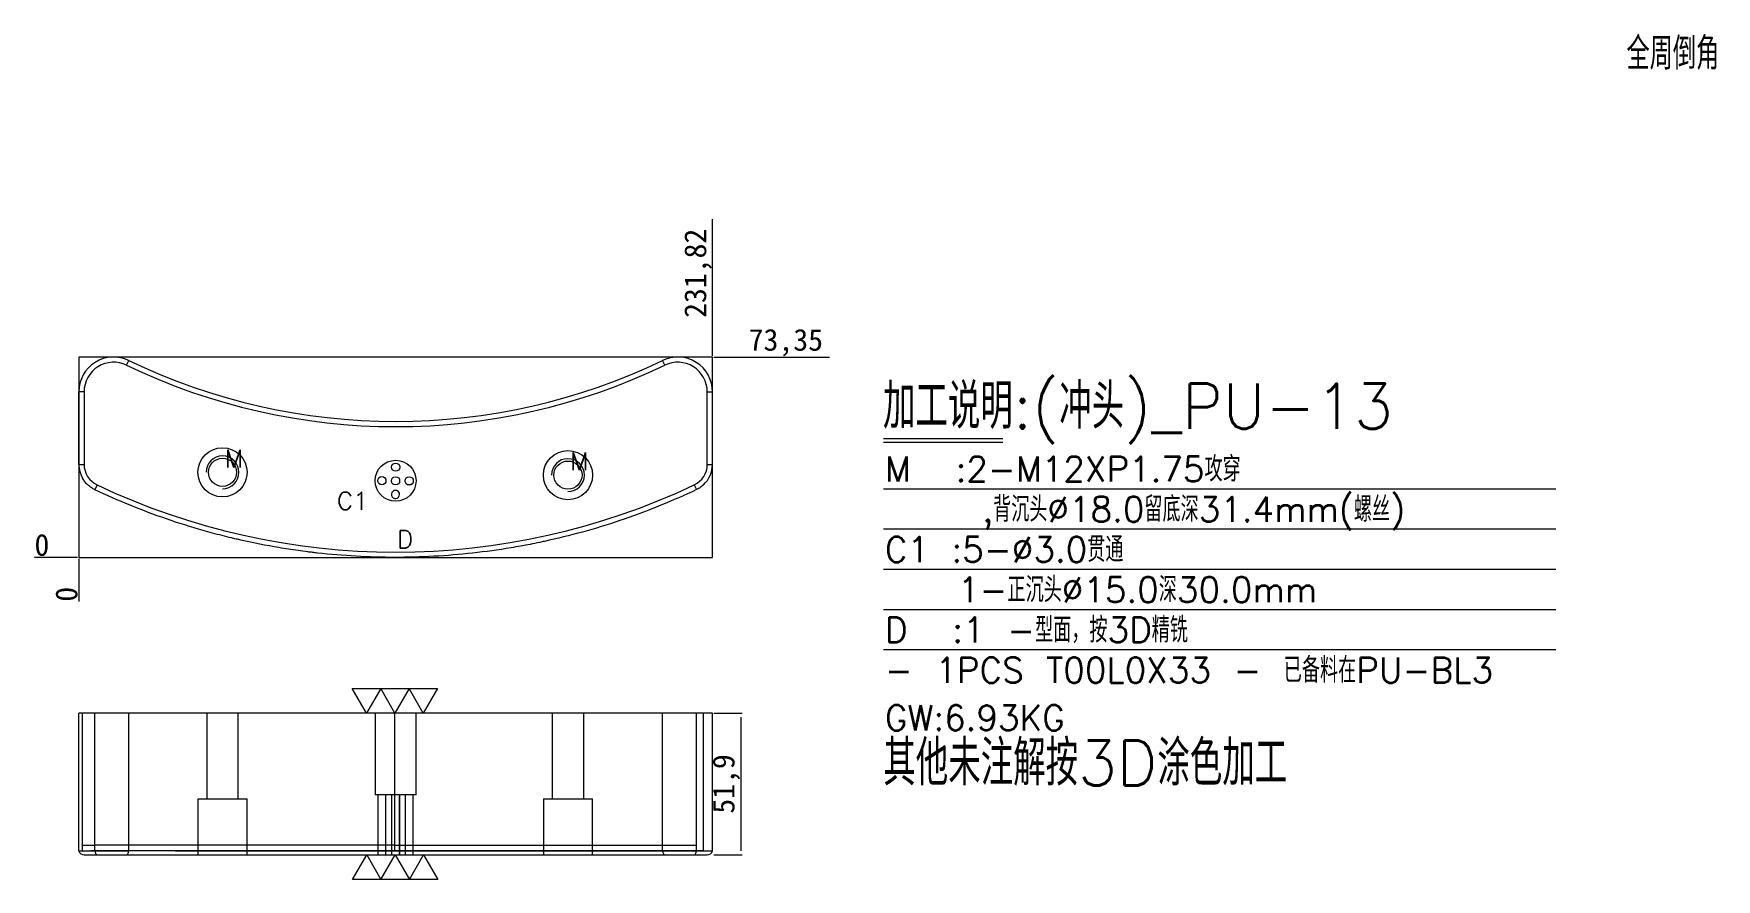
# Model space of a CAD drawing. Header units: millimetres. Extents: x 17386 to 18001, y 53855 to 54165.
import ezdxf
from ezdxf.enums import TextEntityAlignment as Align

# ---------------------------------------------------------------- set-up
doc = ezdxf.new("R2010")
doc.units = ezdxf.units.MM
doc.linetypes.add('DASHED', pattern=[0])
for name, color, linetype in [('dim', 4, 'Continuous'), ('PUNCH', 2, 'Continuous'), ('PUNCH_W', 1, 'Continuous')]:
    doc.layers.add(name, color=color, linetype=linetype)
doc.styles.add('_PUG_ERP', font='txt')
doc.styles.add('chinesef_fs', font='txt.shx', dxfattribs={"bigfont": 'gbcbig.shx'})
doc.dimstyles.new('_PUG_ERP', dxfattribs={"dimtxt": 8, "dimasz": 1.5, "dimexe": 0.5, "dimexo": 0.5, "dimgap": 0.5, "dimtad": 1, "dimtxsty": '_PUG_ERP', "dimblk": 'CLOSEDBLANK', "dimcen": 0, "dimclrd": 4, "dimclre": 4, "dimclrt": 3, "dimazin": 3, "dimtfac": 1, "dimtmove": 0, "dimatfit": 3, "dimldrblk": 'CLOSEDBLANK', "dimlwd": 9, "dimlwe": 9})

# ---------------------------------------------------------------- blocks, each defined once
blk = doc.blocks.new('*D733')
at = {"layer": 'Defpoints', "color": 0}
for p in [(17633.88, 54046.1), (17644.23, 54046.1), (17402.06, 53972.75)]:
    blk.add_point(p, dxfattribs=at)
at = {"layer": 'dim', "color": 4, "lineweight": 9}
for p, q in [((17634.38, 54046.1), (17638.23, 54046.1)), ((17638.23, 54046.1), (17641.23, 54046.1)), ((17641.23, 54046.1), (17676.73, 54046.1))]:
    blk.add_line(p, q, dxfattribs=at)
at = {"layer": 'dim', "color": 3, "lineweight": 13, "insert": (17660.73, 54051.37), "char_height": 8, "attachment_point": 5, "style": '_PUG_ERP'}
blk.add_mtext('73,35', dxfattribs=at)
blk = doc.blocks.new('_ClosedBlank')
blk = doc.blocks.new('*D734')
at = {"layer": 'Defpoints', "color": 0}
for p in [(17391.71, 53972.75), (17402.06, 53972.75), (17402.06, 53972.75)]:
    blk.add_point(p, dxfattribs=at)
at = {"layer": 'dim', "color": 4, "lineweight": 9}
blk.add_line((17401.56, 53972.75), (17385.88, 53972.75), dxfattribs=at)
at = {"layer": 'dim', "color": 3, "lineweight": 13, "insert": (17388.55, 53977.25), "char_height": 8, "attachment_point": 5, "style": '_PUG_ERP'}
blk.add_mtext('0', dxfattribs=at)
blk = doc.blocks.new('*D735')
at = {"layer": 'Defpoints', "color": 0}
for p in [(17402.06, 53972.75), (17402.06, 53972.75), (17402.06, 53962.4)]:
    blk.add_point(p, dxfattribs=at)
at = {"layer": 'dim', "color": 4, "lineweight": 9}
blk.add_line((17402.06, 53972.25), (17402.06, 53956.57), dxfattribs=at)
at = {"layer": 'dim', "color": 3, "lineweight": 13, "insert": (17397.56, 53959.24), "char_height": 8, "attachment_point": 5, "rotation": 90, "style": '_PUG_ERP'}
blk.add_mtext('0', dxfattribs=at)
blk = doc.blocks.new('*D736')
at = {"layer": 'Defpoints', "color": 0}
for p in [(17633.88, 54056.45), (17633.88, 54046.1), (17402.06, 53972.75)]:
    blk.add_point(p, dxfattribs=at)
at = {"layer": 'dim', "color": 4, "lineweight": 9}
for p, q in [((17633.88, 54053.45), (17633.88, 54096.57)), ((17633.88, 54050.45), (17633.88, 54053.45)), ((17633.88, 54046.6), (17633.88, 54050.45))]:
    blk.add_line(p, q, dxfattribs=at)
at = {"layer": 'dim', "color": 3, "lineweight": 13, "insert": (17628.62, 54076.76), "char_height": 8, "attachment_point": 5, "rotation": 90, "style": '_PUG_ERP'}
blk.add_mtext('231,82', dxfattribs=at)
blk = doc.blocks.new('*D737')
at = {"layer": 'Defpoints', "color": 0}
for p in [(17633.88, 53915.75), (17633.88, 53863.85), (17644.23, 53863.85)]:
    blk.add_point(p, dxfattribs=at)
at = {"layer": 'dim', "color": 4, "lineweight": 9}
for p, q in [((17634.38, 53915.75), (17644.73, 53915.75)), ((17644.23, 53914.25), (17644.23, 53865.35)), ((17634.38, 53863.85), (17644.73, 53863.85))]:
    blk.add_line(p, q, dxfattribs=at)
at = {"layer": 'dim', "color": 3, "lineweight": 13, "insert": (17638.97, 53889.8), "char_height": 8, "attachment_point": 5, "rotation": 90, "style": '_PUG_ERP'}
blk.add_mtext('51,9', dxfattribs=at)

msp = doc.modelspace()

# ---------------------------------------------------------------- linework, layer by layer
at = {"layer": 'dim', "color": 8, "linetype": 'Continuous', "lineweight": 13}
for p, q in [((17696.474, 54016.279), (17740.133, 54016.279)), ((17696.474, 54014.907), (17740.133, 54014.907)), ((17696.474, 53997.893), (17942.505, 53997.893)), ((17696.474, 53983.167), (17942.505, 53983.167)), ((17696.474, 53983.167), (17942.505, 53983.167)), ((17696.474, 53968.441), (17942.505, 53968.441)), ((17696.474, 53953.714), (17942.505, 53953.714)), ((17696.474, 53938.988), (17942.505, 53938.988))]:
    msp.add_line(p, q, dxfattribs=at)
at = {"layer": 'dim', "color": 252, "linetype": 'DASHED', "lineweight": 13, "ltscale": 0.2}
msp.add_lwpolyline([(17402.064, 53972.752), (17633.885, 53972.752), (17633.885, 54046.104), (17402.064, 54046.104)], close=True, dxfattribs=at)
at = {"layer": 'dim', "lineweight": 13}
for points in [[(17533.279, 53924.749), (17528.082, 53915.749), (17522.886, 53924.749), (17517.69, 53915.749), (17512.494, 53924.749), (17507.298, 53915.749), (17502.102, 53924.749), (17533.279, 53924.749)], [(17502.197, 53854.853), (17507.393, 53863.853), (17512.589, 53854.853), (17517.785, 53863.853), (17522.981, 53854.853), (17528.178, 53863.853), (17533.374, 53854.853), (17502.197, 53854.853)]]:
    msp.add_lwpolyline(points, close=True, dxfattribs=at)
at = {"layer": 'PUNCH', "color": 155, "linetype": 'DASHED', "lineweight": 13, "ltscale": 0.444502}
for p, q in [((17419.494, 54043.122), (17420.323, 54044.841)), ((17616.455, 54043.122), (17615.626, 54044.841)), ((17403.972, 54033.375), (17402.064, 54033.375)), ((17403.972, 54033.375), (17403.972, 54006.809)), ((17631.977, 54006.809), (17631.977, 54033.375)), ((17631.977, 54033.375), (17633.885, 54033.375)), ((17402.064, 54006.809), (17403.972, 54006.809)), ((17631.977, 54006.809), (17633.885, 54006.809)), ((17408.725, 53999.291), (17407.891, 53997.535)), ((17627.224, 53999.291), (17628.043, 53997.565)), ((17420.323, 53865.249), (17420.323, 53915.749)), ((17615.626, 53865.249), (17615.626, 53915.749))]:
    msp.add_line(p, q, dxfattribs=at)
at = {"layer": 'PUNCH', "color": 223, "linetype": 'Continuous', "lineweight": 13}
for p, q in [((17403.42, 53915.749), (17402.064, 53915.749)), ((17633.885, 53915.749), (17630.65, 53915.749))]:
    msp.add_line(p, q, dxfattribs=at)
at = {"layer": 'PUNCH', "color": 155, "linetype": 'Continuous', "lineweight": 13}
for p, q in [((17403.42, 53867.349), (17403.42, 53915.749)), ((17403.42, 53865.249), (17403.42, 53867.349))]:
    msp.add_line(p, q, dxfattribs=at)
at = {"layer": 'PUNCH', "color": 223, "linetype": 'DASHED', "lineweight": 13, "ltscale": 0.444502}
for p, q in [((17448.86, 53915.749), (17448.86, 53884.349)), ((17460.367, 53884.349), (17460.367, 53915.749)), ((17510.434, 53915.749), (17510.434, 53885.749)), ((17525.434, 53885.749), (17525.434, 53915.749)), ((17575.26, 53915.749), (17575.26, 53884.349)), ((17586.767, 53884.349), (17586.767, 53915.749)), ((17445.614, 53884.349), (17445.614, 53863.849)), ((17445.614, 53884.349), (17463.614, 53884.349)), ((17463.614, 53863.849), (17463.614, 53884.349)), ((17525.434, 53885.749), (17510.434, 53885.749)), ((17511.435, 53885.749), (17511.435, 53863.849)), ((17514.435, 53863.849), (17514.435, 53885.749)), ((17516.394, 53885.749), (17516.394, 53863.849)), ((17516.434, 53885.749), (17516.434, 53863.849)), ((17516.475, 53885.749), (17516.475, 53863.849)), ((17519.394, 53863.849), (17519.394, 53885.749)), ((17519.434, 53863.849), (17519.434, 53885.749)), ((17519.475, 53863.849), (17519.475, 53885.749)), ((17521.434, 53885.749), (17521.434, 53863.849)), ((17524.434, 53863.849), (17524.434, 53885.749)), ((17572.014, 53884.349), (17572.014, 53863.849)), ((17572.014, 53884.349), (17590.014, 53884.349)), ((17590.014, 53863.849), (17590.014, 53884.349))]:
    msp.add_line(p, q, dxfattribs=at)
at = {"layer": 'PUNCH', "color": 2, "linetype": 'Continuous', "lineweight": 13}
for p, q in [((17402.064, 53865.249), (17403.42, 53865.249)), ((17630.65, 53865.249), (17633.885, 53865.249)), ((17403.972, 53863.849), (17408.725, 53863.849)), ((17408.725, 53863.849), (17627.224, 53863.849)), ((17627.224, 53863.849), (17631.977, 53863.849))]:
    msp.add_line(p, q, dxfattribs=at)
at = {"layer": 'PUNCH', "color": 2, "linetype": 'DASHED', "lineweight": 13, "ltscale": 0.444502}
for p, q in [((17403.42, 53865.249), (17420.323, 53865.249)), ((17615.626, 53865.249), (17420.323, 53865.249)), ((17630.65, 53865.249), (17615.626, 53865.249))]:
    msp.add_line(p, q, dxfattribs=at)
at = {"layer": 'PUNCH', "color": 30, "linetype": 'DASHED', "lineweight": 13, "ltscale": 0.444502}
for centre in [(17454.614, 54003.89), (17581.014, 54002.875)]:
    msp.add_circle(centre, 9, dxfattribs=at)
at = {"layer": 'PUNCH', "color": 30, "linetype": 'Continuous', "lineweight": 13, "ltscale": 0.578201}
for centre in [(17454.614, 54003.89), (17581.014, 54002.875)]:
    msp.add_circle(centre, 5.15, dxfattribs=at)
at = {"layer": 'PUNCH', "color": 42, "linetype": 'Continuous', "lineweight": 13}
for centre, radius in [((17517.934, 54000.791), 7.5), ((17517.975, 54005.79), 1.5), ((17512.935, 54000.831), 1.5), ((17517.934, 54000.791), 1.5), ((17522.934, 54000.75), 1.5)]:
    msp.add_circle(centre, radius, dxfattribs=at)
at = {"layer": 'PUNCH', "color": 155, "linetype": 'DASHED', "lineweight": 13, "ltscale": 0.444502}
for centre, radius, start, end in [((17414.793, 54033.375), 10.822, 64.25626, 180), ((17621.155, 54033.375), 10.822, 0, 115.74374), ((17517.974, 54247.351), 226.732, 244.25626, 295.74374), ((17412.293, 54006.809), 8.322, 180, 244.60637), ((17623.655, 54006.809), 8.322, 295.39363, 0), ((17517.974, 54229.437), 254.759, 244.60637, 295.39363)]:
    msp.add_arc(centre, radius, start, end, dxfattribs=at)
at = {"layer": 'PUNCH', "color": 30, "linetype": 'DASHED', "lineweight": 13, "ltscale": 0.2}
for centre in [(17454.614, 54003.89), (17581.014, 54002.875)]:
    msp.add_arc(centre, 6, 270, 180, dxfattribs=at)
at = {"layer": 'PUNCH', "color": 223, "linetype": 'DASHED', "lineweight": 13, "ltscale": 0.444502}
msp.add_arc((17517.894, 53995.791), 1.5, 110.802482, 359.54, dxfattribs=at)
at = {"layer": 'PUNCH', "color": 42, "linetype": 'Continuous', "lineweight": 13}
for start, end in [(68.300014, 110.80252), (359.54, 68.300016)]:
    msp.add_arc((17517.894, 53995.791), 1.5, start, end, dxfattribs=at)
at = {"layer": 'PUNCH', "color": 2, "linetype": 'Continuous', "lineweight": 13}
for centre, start, end in [((17403.972, 53865.849), 197.457603, 270), ((17631.977, 53865.849), 270, 342.542397)]:
    msp.add_arc(centre, 2, start, end, dxfattribs=at)
for centre, start_param, end_param in [((17408.725, 53865.849), 4.9479437, 6.2831853), ((17627.224, 53865.849), 0, 1.2712774)]:
    msp.add_ellipse(centre, major_axis=(0, -2), ratio=0.428835, start_param=start_param, end_param=end_param, dxfattribs=at)
at = {"layer": 'PUNCH', "color": 2, "linetype": 'DASHED', "lineweight": 13, "ltscale": 0.444502}
for centre, start_param, end_param in [((17419.494, 53865.849), 3.1415927, 4.4076963), ((17616.455, 53865.849), 1.875489, 3.1415927)]:
    msp.add_ellipse(centre, major_axis=(0, 2), ratio=0.434347, start_param=start_param, end_param=end_param, dxfattribs=at)
at = {"layer": 'PUNCH', "color": 223, "linetype": 'Continuous', "lineweight": 13}
for points, knots in [([(17407.891, 53915.749), (17407.656, 53915.749), (17407.195, 53915.749), (17406.755, 53915.749), (17406.433, 53915.749), (17406.327, 53915.749), (17406.119, 53915.749), (17405.811, 53915.749), (17405.517, 53915.749), (17405.281, 53915.749), (17405.234, 53915.749), (17405.141, 53915.749), (17405.003, 53915.749), (17404.87, 53915.749), (17404.609, 53915.749), (17404.443, 53915.749), (17403.967, 53915.749), (17403.679, 53915.749), (17403.42, 53915.749)], [0, 0, 0, 0, 0.125, 0.25, 0.25, 0.3125, 0.3125, 0.375, 0.5, 0.5, 0.53125, 0.53125, 0.5625, 0.625, 0.625, 0.75, 0.75, 1, 1, 1, 1]), ([(17517.69, 53915.749), (17508.21, 53915.749), (17498.76, 53915.749), (17488.752, 53915.749), (17488.163, 53915.749), (17486.987, 53915.749), (17485.223, 53915.749), (17481.116, 53915.749), (17477.607, 53915.749), (17470.607, 53915.749), (17465.963, 53915.749), (17461.052, 53915.749), (17460.763, 53915.749), (17460.186, 53915.749), (17459.897, 53915.749), (17459.032, 53915.749), (17457.303, 53915.749), (17453.284, 53915.749), (17449.863, 53915.749), (17443.053, 53915.749), (17438.556, 53915.749), (17429.648, 53915.749), (17425.236, 53915.749), (17416.499, 53915.749), (17412.173, 53915.749), (17407.891, 53915.749)], [0, 0, 0, 0, 0.25, 0.25, 0.265625, 0.265625, 0.28125, 0.3125, 0.375, 0.375, 0.5, 0.5, 0.5078125, 0.5078125, 0.515625, 0.515625, 0.53125, 0.5625, 0.625, 0.625, 0.75, 0.75, 0.875, 0.875, 1, 1, 1, 1]), ([(17628.043, 53915.749), (17619.438, 53915.749), (17610.631, 53915.749), (17597.121, 53915.749), (17592.581, 53915.749), (17583.43, 53915.749), (17578.818, 53915.749), (17573.59, 53915.749), (17573.008, 53915.749), (17571.845, 53915.749), (17570.1, 53915.749), (17566.022, 53915.749), (17562.518, 53915.749), (17555.501, 53915.749), (17550.808, 53915.749), (17541.395, 53915.749), (17536.674, 53915.749), (17527.203, 53915.749), (17522.454, 53915.749), (17517.69, 53915.749)], [0, 0, 0, 0, 0.25, 0.25, 0.375, 0.375, 0.5, 0.5, 0.515625, 0.515625, 0.53125, 0.5625, 0.625, 0.625, 0.75, 0.75, 0.875, 0.875, 1, 1, 1, 1]), ([(17630.65, 53915.749), (17630.457, 53915.749), (17630.258, 53915.749), (17629.846, 53915.749), (17629.633, 53915.749), (17629.197, 53915.749), (17628.973, 53915.749), (17628.516, 53915.749), (17628.282, 53915.749), (17628.043, 53915.749)], [0, 0, 0, 0, 0.25, 0.25, 0.5, 0.5, 0.75, 0.75, 1, 1, 1, 1])]:
    msp.add_open_spline(points, degree=3, knots=knots, dxfattribs=at)
at = {"layer": 'PUNCH', "color": 155, "linetype": 'Continuous', "lineweight": 13}
for points, degree in [([(17407.891, 53867.349), (17407.891, 53915.749)], 1), ([(17517.69, 53867.349), (17517.69, 53915.749)], 1), ([(17628.043, 53867.349), (17628.043, 53915.749)], 1), ([(17630.65, 53867.349), (17630.65, 53915.749)], 1), ([(17407.891, 53865.383), (17407.891, 53867.349)], 1), ([(17456.333, 53867.349), (17456.327, 53867.349), (17456.322, 53867.349), (17456.316, 53867.349)], 3), ([(17517.69, 53865.309), (17517.69, 53865.989), (17517.69, 53866.669), (17517.69, 53867.349)], 3), ([(17628.065, 53867.349), (17628.058, 53867.349), (17628.051, 53867.349), (17628.043, 53867.349)], 3)]:
    msp.add_open_spline(points, degree=degree, dxfattribs=at)
for points, knots in [([(17403.42, 53867.349), (17403.429, 53867.349), (17403.447, 53867.349), (17403.476, 53867.349), (17403.505, 53867.349), (17403.534, 53867.349), (17403.564, 53867.349), (17403.595, 53867.349), (17403.626, 53867.349), (17403.659, 53867.349), (17403.691, 53867.349), (17403.725, 53867.349), (17403.759, 53867.349), (17403.794, 53867.349), (17403.83, 53867.349), (17403.866, 53867.349), (17403.904, 53867.349), (17403.942, 53867.349), (17403.98, 53867.349), (17404.02, 53867.349), (17404.06, 53867.349), (17404.102, 53867.349), (17404.144, 53867.349), (17404.187, 53867.349), (17404.23, 53867.349), (17404.275, 53867.349), (17404.32, 53867.349), (17404.367, 53867.349), (17404.414, 53867.349), (17404.484, 53867.349), (17404.584, 53867.349), (17404.724, 53867.349), (17404.892, 53867.349), (17405.056, 53867.349), (17405.202, 53867.349), (17405.317, 53867.349), (17405.423, 53867.349), (17405.52, 53867.349), (17405.608, 53867.349), (17405.685, 53867.349), (17405.734, 53867.349), (17405.756, 53867.349)], [0, 0, 0, 0, 0.0150273, 0.0302591, 0.0456954, 0.0613363, 0.0771822, 0.0932333, 0.1094897, 0.1259519, 0.1426202, 0.1594949, 0.1765765, 0.1938655, 0.2113624, 0.2290677, 0.2469821, 0.2651063, 0.283441, 0.3019869, 0.3207449, 0.3397158, 0.3589007, 0.3783006, 0.3979164, 0.4177494, 0.4377997, 0.4580641, 0.478541, 0.4992289, 0.5474388, 0.6053995, 0.6730587, 0.7504544, 0.7976783, 0.8410496, 0.8805766, 0.9162507, 0.9480525, 0.9759707, 1, 1, 1, 1]), ([(17405.756, 53867.349), (17405.919, 53867.349), (17406.085, 53867.349), (17406.341, 53867.349), (17406.427, 53867.349), (17406.602, 53867.349), (17406.691, 53867.349), (17407.137, 53867.349), (17407.507, 53867.349), (17407.891, 53867.349)], [0, 0, 0, 0, 0.25, 0.25, 0.375, 0.375, 0.5, 0.5, 1, 1, 1, 1]), ([(17456.316, 53867.349), (17452.15, 53867.349), (17448.009, 53867.349), (17439.791, 53867.349), (17435.712, 53867.349), (17427.628, 53867.349), (17423.622, 53867.349), (17415.692, 53867.349), (17411.768, 53867.349), (17407.891, 53867.349)], [0, 0, 0, 0, 0.25, 0.25, 0.5, 0.5, 0.75, 0.75, 1, 1, 1, 1]), ([(17517.69, 53867.349), (17512.526, 53867.349), (17507.363, 53867.349), (17497.055, 53867.349), (17491.91, 53867.349), (17481.659, 53867.349), (17476.553, 53867.349), (17466.396, 53867.349), (17461.346, 53867.349), (17456.333, 53867.349)], [0, 0, 0, 0, 0.25, 0.25, 0.5, 0.5, 0.75, 0.75, 1, 1, 1, 1]), ([(17517.69, 53867.349), (17522.394, 53867.349), (17527.103, 53867.349), (17532.992, 53867.349), (17534.17, 53867.349), (17536.526, 53867.349), (17537.704, 53867.349), (17540.058, 53867.349), (17541.234, 53867.349), (17543.584, 53867.349), (17544.758, 53867.349), (17555.312, 53867.349), (17564.62, 53867.349), (17578.471, 53867.349), (17583.069, 53867.349), (17589.938, 53867.349), (17592.223, 53867.349), (17595.643, 53867.349), (17596.782, 53867.349), (17599.058, 53867.349), (17600.194, 53867.349), (17601.896, 53867.349), (17602.463, 53867.349), (17603.595, 53867.349), (17605.291, 53867.349), (17609.235, 53867.349), (17617.065, 53867.349), (17623.678, 53867.349), (17628.043, 53867.349)], [0, 0, 0, 0, 0.125, 0.125, 0.15625, 0.15625, 0.1875, 0.1875, 0.21875, 0.21875, 0.25, 0.25, 0.5, 0.5, 0.625, 0.625, 0.6875, 0.6875, 0.71875, 0.71875, 0.75, 0.75, 0.765625, 0.765625, 0.78125, 0.8125, 0.875, 1, 1, 1, 1]), ([(17630.65, 53865.249), (17630.65, 53865.423), (17630.65, 53865.773), (17630.65, 53866.298), (17630.65, 53866.824), (17630.65, 53867.174), (17630.65, 53867.349)], [0, 0, 0, 0, 0.2486165, 0.5, 0.75, 1, 1, 1, 1])]:
    msp.add_open_spline(points, degree=3, knots=knots, dxfattribs=at)
at = {"layer": 'PUNCH', "color": 2, "linetype": 'Continuous', "lineweight": 13}
for points, knots in [([(17403.42, 53865.249), (17403.53, 53865.249), (17403.759, 53865.253), (17404.132, 53865.266), (17404.529, 53865.284), (17404.948, 53865.304), (17405.388, 53865.325), (17405.85, 53865.344), (17406.331, 53865.361), (17406.831, 53865.374), (17407.35, 53865.381), (17407.708, 53865.383), (17407.891, 53865.383)], [0, 0, 0, 0, 0.1039282, 0.2071359, 0.3087191, 0.4086249, 0.5081226, 0.6070615, 0.7055161, 0.8035696, 0.9012159, 1, 1, 1, 1]), ([(17407.891, 53865.383), (17410.558, 53865.381), (17413.214, 53865.379), (17418.496, 53865.375), (17421.123, 53865.373), (17426.342, 53865.369), (17428.934, 53865.367), (17434.078, 53865.364), (17436.63, 53865.362), (17441.69, 53865.358), (17444.198, 53865.357), (17449.164, 53865.353), (17454.081, 53865.35), (17461.299, 53865.345), (17468.347, 53865.34), (17475.217, 53865.336), (17481.899, 53865.331), (17488.388, 53865.327), (17494.676, 53865.323), (17500.759, 53865.319), (17506.63, 53865.315), (17512.288, 53865.312), (17515.914, 53865.309), (17517.69, 53865.308)], [0, 0, 0, 0, 0.0625, 0.0625, 0.125, 0.125, 0.1875, 0.1875, 0.25, 0.25, 0.3125, 0.3125, 0.375, 0.4375, 0.5, 0.5625, 0.625, 0.6875, 0.75, 0.8125, 0.875, 0.9375, 1, 1, 1, 1]), ([(17517.69, 53865.309), (17522.418, 53865.306), (17527.149, 53865.303), (17536.603, 53865.298), (17541.326, 53865.295), (17550.749, 53865.29), (17555.449, 53865.288), (17564.812, 53865.283), (17569.474, 53865.281), (17578.748, 53865.277), (17583.358, 53865.275), (17592.513, 53865.271), (17597.058, 53865.27), (17606.065, 53865.266), (17610.529, 53865.265), (17619.361, 53865.262), (17623.729, 53865.261), (17628.043, 53865.259)], [0, 0, 0, 0, 0.125, 0.125, 0.25, 0.25, 0.375, 0.375, 0.5, 0.5, 0.625, 0.625, 0.75, 0.75, 0.875, 0.875, 1, 1, 1, 1]), ([(17628.065, 53865.259), (17628.184, 53865.259), (17628.301, 53865.259), (17628.533, 53865.259), (17628.648, 53865.258), (17628.874, 53865.258), (17628.987, 53865.257), (17629.209, 53865.256), (17629.428, 53865.255), (17629.641, 53865.254), (17629.851, 53865.252), (17629.955, 53865.252), (17630.261, 53865.25), (17630.459, 53865.249), (17630.65, 53865.249)], [0, 0, 0, 0, 0.125, 0.125, 0.25, 0.25, 0.375, 0.375, 0.5, 0.625, 0.625, 0.75, 0.75, 1, 1, 1, 1])]:
    msp.add_open_spline(points, degree=3, knots=knots, dxfattribs=at)
msp.add_open_spline([(17628.043, 53865.259), (17628.051, 53865.259), (17628.058, 53865.259), (17628.065, 53865.259)], degree=3, dxfattribs=at)
at = {"layer": 'PUNCH_W', "color": 1, "linetype": 'Continuous', "lineweight": 13}
for p, q in [((17402.064, 54006.809), (17402.064, 54033.375)), ((17633.885, 54006.809), (17633.885, 54033.375)), ((17402.064, 53865.249), (17402.064, 53915.749)), ((17633.885, 53865.249), (17633.885, 53915.749)), ((17628.065, 53865.259), (17628.065, 53867.349))]:
    msp.add_line(p, q, dxfattribs=at)
for centre, radius, start, end in [((17414.793, 54033.375), 12.73, 64.25626, 180), ((17517.974, 54247.351), 224.824, 244.25626, 295.74374), ((17621.155, 54033.375), 12.73, 0, 115.74374), ((17412.293, 54006.809), 10.23, 180, 209.836596), ((17623.655, 54006.809), 10.23, 313.14204, 0)]:
    msp.add_arc(centre, radius, start, end, dxfattribs=at)
for points, knots in [([(17407.891, 53997.535), (17407.656, 53997.646), (17407.195, 53997.887), (17406.755, 53998.164), (17406.433, 53998.384), (17406.327, 53998.46), (17406.119, 53998.615), (17405.811, 53998.853), (17405.517, 53999.11), (17405.281, 53999.333), (17405.234, 53999.378), (17405.141, 53999.469), (17405.003, 53999.606), (17404.87, 53999.747), (17404.609, 54000.034), (17404.443, 54000.231), (17403.967, 54000.839), (17403.679, 54001.268), (17403.42, 54001.72)], [0, 0, 0, 0, 0.125, 0.25, 0.25, 0.3125, 0.3125, 0.375, 0.5, 0.5, 0.53125, 0.53125, 0.5625, 0.625, 0.625, 0.75, 0.75, 1, 1, 1, 1]), ([(17517.69, 53972.752), (17508.21, 53972.761), (17498.76, 53973.293), (17488.752, 53974.415), (17488.163, 53974.483), (17486.987, 53974.623), (17485.223, 53974.839), (17481.116, 53975.386), (17477.607, 53975.928), (17470.607, 53977.107), (17465.963, 53978.023), (17461.052, 53979.133), (17460.763, 53979.199), (17460.186, 53979.331), (17459.897, 53979.398), (17459.032, 53979.6), (17457.303, 53980.009), (17453.284, 53981.006), (17449.863, 53981.93), (17443.053, 53983.87), (17438.556, 53985.287), (17429.648, 53988.365), (17425.236, 53990.026), (17416.499, 53993.595), (17412.173, 53995.503), (17407.891, 53997.535)], [0, 0, 0, 0, 0.25, 0.25, 0.265625, 0.265625, 0.28125, 0.3125, 0.375, 0.375, 0.5, 0.5, 0.5078125, 0.5078125, 0.515625, 0.515625, 0.53125, 0.5625, 0.625, 0.625, 0.75, 0.75, 0.875, 0.875, 1, 1, 1, 1]), ([(17628.043, 53997.565), (17619.438, 53993.479), (17610.631, 53989.883), (17597.121, 53985.224), (17592.581, 53983.799), (17583.43, 53981.202), (17578.818, 53980.031), (17573.59, 53978.857), (17573.008, 53978.729), (17571.845, 53978.476), (17570.1, 53978.103), (17566.022, 53977.277), (17562.518, 53976.642), (17555.501, 53975.471), (17550.808, 53974.822), (17541.395, 53973.783), (17536.674, 53973.393), (17527.203, 53972.876), (17522.454, 53972.748), (17517.69, 53972.752)], [0, 0, 0, 0, 0.25, 0.25, 0.375, 0.375, 0.5, 0.5, 0.515625, 0.515625, 0.53125, 0.5625, 0.625, 0.625, 0.75, 0.75, 0.875, 0.875, 1, 1, 1, 1]), ([(17630.65, 53999.345), (17630.457, 53999.164), (17630.258, 53998.991), (17629.846, 53998.66), (17629.633, 53998.502), (17629.197, 53998.204), (17628.973, 53998.064), (17628.516, 53997.801), (17628.282, 53997.679), (17628.043, 53997.565)], [0, 0, 0, 0, 0.25, 0.25, 0.5, 0.5, 0.75, 0.75, 1, 1, 1, 1])]:
    msp.add_open_spline(points, degree=3, knots=knots, dxfattribs=at)
at = {"layer": 'PUNCH_W', "color": 1, "linetype": 'DASHED', "lineweight": 13, "ltscale": 0.444502}
msp.add_open_spline([(17456.333, 53980.252), (17456.327, 53980.254), (17456.322, 53980.255), (17456.316, 53980.256)], degree=3, dxfattribs=at)

# ---------------------------------------------------------------- texts
at = {"layer": 'dim', "lineweight": 13, "style": 'chinesef_fs'}
msp.add_text('全周倒角', height=11.7845, dxfattribs=at).set_placement((17985.277, 54157.871), align=Align.MIDDLE)
at = {"layer": 'dim', "color": 4, "lineweight": 13, "style": 'chinesef_fs'}
for s, height, p in [('加工说明:(冲头)_PU-13', 16.5, (17696.268, 54019.867)), ('M', 6.5, (17455.451, 54005.645)), ('M', 6.5, (17581.851, 54004.63)), ('M  :2-M12XP1.75攻穿', 9.2, (17696.961, 54000.501)), ('C1', 6.5, (17496.505, 53990.177)), ('    ,背沉头%%c18.0留底深31.4mm(螺丝)', 9.2, (17696.961, 53985.775)), ('D', 6.5, (17518.529, 53976.123)), ('C1 :5-%%c3.0贯通', 9.2, (17696.961, 53971.048)), ('   1-正沉头%%c15.0深30.0mm', 9.2, (17696.961, 53956.322)), ('D  :1 -型面，按3D精铣', 9.2, (17696.961, 53941.596)), ('- 1PCS T00L0X33 - 已备料在PU-BL3 ', 9.2, (17696.961, 53926.87)), ('GW:6.93KG ', 9.2, (17696.961, 53909.399))]:
    msp.add_text(s, height=height, dxfattribs=at).set_placement(p)
at = {"layer": 'dim', "color": 21, "lineweight": 13, "style": 'chinesef_fs'}
msp.add_text('其他未注解按3D涂色加工', height=16.5, dxfattribs=at).set_placement((17696.402, 53889.233))

# ---------------------------------------------------------------- dimensions: what is measured, and where the dimension line sits
at = {"layer": 'dim', "lineweight": 13}
for feature_location, offset, dtype, origin, picture, middle in [((17633.885, 54046.104), (0, 10.35), 1, (17402.064, 53972.752), '*D736', (17628.623, 54076.764)), ((17633.885, 54046.104), (10.35, 0), 0, (17402.064, 53972.752), '*D733', (17660.735, 54051.366)), ((17402.063789834, 53972.751909381), (-10.35, 0), 0, (17402.063789834, 53972.751909381), '*D734', (17388.547123167, 53977.251909381)), ((17402.063789834, 53972.751909381), (0, -10.35), 1, (17402.063789834, 53972.751909381), '*D735', (17397.563789834, 53959.235242715))]:
    dim = msp.add_ordinate_dim(feature_location=feature_location, offset=offset, dtype=dtype, origin=origin, dimstyle='_PUG_ERP', dxfattribs=at)
    dim.commit()
    dim.dimension.update_dxf_attribs({"geometry": picture, "text_midpoint": middle})
dim = msp.add_linear_dim(base=(17644.235, 53863.849), p1=(17633.885, 53915.749), p2=(17633.885, 53863.849), angle=90, dimstyle='_PUG_ERP', dxfattribs=at)
dim.commit()
dim.dimension.update_dxf_attribs({"geometry": '*D737', "text_midpoint": (17638.973, 53889.799)})

doc.saveas('drawing.dxf')
